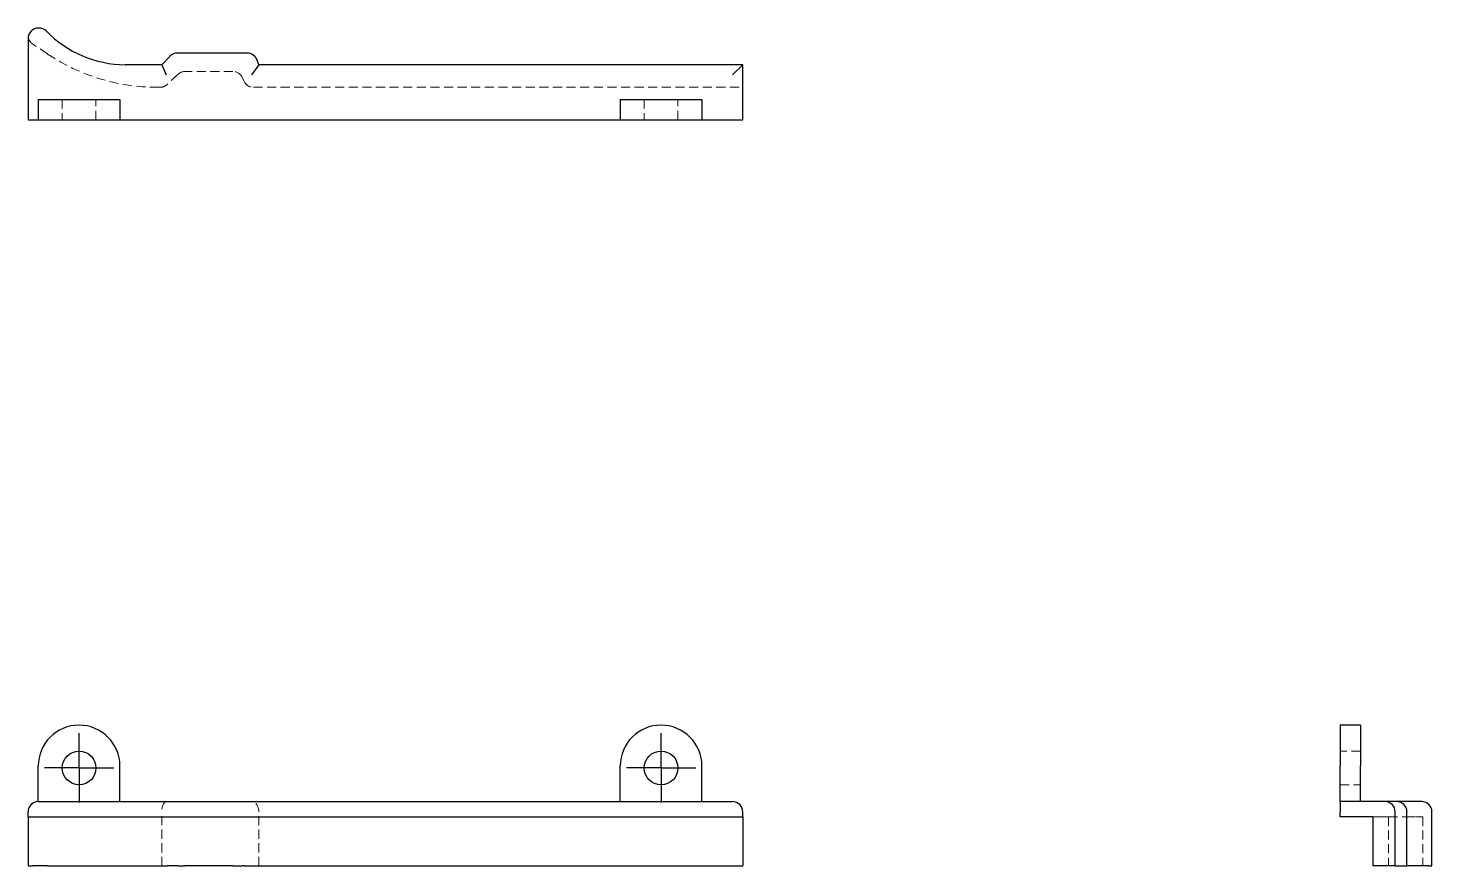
# Model space of a CAD drawing. Header units: millimetres. Extents: x 33 to 229, y 47 to 164.
import ezdxf

# ---------------------------------------------------------------- set-up
doc = ezdxf.new("R2010")
doc.units = ezdxf.units.MM
doc.linetypes.add('HIDDEN', pattern=[1.905, 1.27, -0.635])
doc.layers.add('10', color=7, linetype='Continuous')

# ---------------------------------------------------------------- blocks, each defined once
blk = doc.blocks.new('SW_CENTERMARKSYMBOL_0')
at = {"layer": '10', "color": 0}
for p, q in [((0, 2.5), (0, 4.86)), ((0, 0), (0, 2.5)), ((-2.5, 0), (-4.86, 0)), ((0, 0), (-2.5, 0)), ((0, 0), (0, -2.5)), ((0, 0), (2.5, 0)), ((2.5, 0), (4.86, 0)), ((0, -2.5), (0, -4.86))]:
    blk.add_line(p, q, dxfattribs=at)
blk = doc.blocks.new('SW_CENTERMARKSYMBOL_1')
at = {"layer": '10', "color": 0}
for p, q in [((0, 2.5), (0, 4.86)), ((0, 0), (0, 2.5)), ((-2.5, 0), (-4.86, 0)), ((0, 0), (-2.5, 0)), ((0, 0), (0, -2.5)), ((0, 0), (2.5, 0)), ((2.5, 0), (4.86, 0)), ((0, -2.5), (0, -4.86))]:
    blk.add_line(p, q, dxfattribs=at)

msp = doc.modelspace()

# ---------------------------------------------------------------- linework, layer by layer
at = {"color": 7, "linetype": 'Continuous', "lineweight": 25}
for p, q in [((34.5, 164.43), (34.48, 164.43)), ((33, 162.95), (33, 151.57)), ((51.71, 159.29), (46.57, 159.29)), ((52.85, 160.47), (51.71, 159.29)), ((51.71, 159.29), (52.32, 157.86)), ((63.66, 160.93), (53.92, 160.93)), ((65.29, 159.29), (64.27, 157.86)), ((65.29, 159.29), (65.06, 159.93)), ((133, 159.29), (65.29, 159.29)), ((133, 159.29), (131.57, 157.86)), ((133, 151.57), (133, 159.29)), ((34.43, 154.43), (34.43, 151.57)), ((34.43, 154.43), (45.86, 154.43)), ((45.86, 154.43), (45.86, 151.57)), ((115.86, 154.43), (115.86, 151.57)), ((115.86, 154.43), (127.29, 154.43)), ((127.29, 154.43), (127.29, 151.57)), ((33, 151.57), (34.43, 151.57)), ((34.43, 151.57), (45.86, 151.57)), ((45.86, 151.57), (115.86, 151.57)), ((115.86, 151.57), (127.29, 151.57)), ((127.29, 151.57), (131.57, 151.57)), ((131.57, 151.57), (133, 151.57)), ((219.43, 66.86), (216.57, 66.86)), ((216.57, 66.86), (216.57, 61.14)), ((219.43, 66.86), (219.43, 61.14)), ((34.43, 56.14), (34.43, 61.14)), ((45.86, 56.14), (45.86, 61.14)), ((115.86, 56.14), (115.86, 61.14)), ((127.29, 56.14), (127.29, 61.14)), ((216.57, 56.14), (216.57, 61.14)), ((219.43, 56.14), (219.43, 61.14)), ((34.43, 56.14), (131.57, 56.14)), ((34.43, 56.14), (45.86, 56.14)), ((115.86, 56.14), (127.29, 56.14)), ((222.86, 56.14), (216.57, 56.14)), ((216.57, 56.14), (216.57, 54.71)), ((224.46, 56.14), (222.86, 56.14)), ((224.5, 56.14), (224.46, 56.14)), ((227.98, 56.14), (224.5, 56.14)), ((228, 56.14), (227.98, 56.14)), ((33, 54), (33, 54.71)), ((33, 54), (133, 54)), ((33.02, 54), (33.02, 47.14)), ((133, 54), (133, 54.71)), ((133, 54), (133, 47.14)), ((216.57, 54), (216.57, 54.71)), ((221.14, 54), (216.57, 54)), ((221.14, 54), (221.14, 47.14)), ((224.29, 47.14), (224.29, 54.71)), ((225.93, 47.14), (225.93, 54.71)), ((229.43, 47.14), (229.43, 54.71)), ((33.02, 47.14), (33.63, 47.14)), ((35.74, 47.14), (33.63, 47.14)), ((35.74, 47.14), (51.06, 47.14)), ((51.06, 47.14), (51.47, 47.14)), ((51.47, 47.14), (52.45, 47.14)), ((53.96, 47.14), (52.45, 47.14)), ((53.96, 47.14), (54.94, 47.14)), ((61.67, 47.14), (54.94, 47.14)), ((61.67, 47.14), (62.95, 47.14)), ((63.24, 47.14), (62.95, 47.14)), ((63.24, 47.14), (64.53, 47.14)), ((64.53, 47.14), (133, 47.14)), ((224.29, 47.14), (221.14, 47.14)), ((224.29, 47.14), (224.93, 47.14)), ((224.93, 47.14), (225.93, 47.14)), ((228.98, 47.14), (225.93, 47.14)), ((228.98, 47.14), (229.43, 47.14))]:
    msp.add_line(p, q, dxfattribs=at)
at = {"color": 7, "linetype": 'HIDDEN', "lineweight": 18}
for p, q in [((35.74, 160.8), (33.63, 162.2)), ((53.96, 157.95), (52.45, 156.53)), ((61.67, 158.34), (54.94, 158.34)), ((63.24, 156.94), (62.95, 157.54)), ((51.06, 156.14), (51.47, 156.14)), ((64.53, 156.14), (133, 156.14)), ((37.79, 154.43), (37.79, 151.57)), ((42.5, 151.57), (42.5, 154.43)), ((119.21, 154.43), (119.21, 151.57)), ((123.93, 151.57), (123.93, 154.43)), ((219.43, 63.21), (216.57, 63.21)), ((216.57, 58.5), (219.43, 58.5)), ((51.71, 47.14), (51.71, 54.71)), ((65.29, 47.14), (65.29, 54.71)), ((221.14, 54), (221.94, 54)), ((221.94, 54), (222.54, 54)), ((222.54, 54), (223.34, 54)), ((223.34, 54), (223.34, 47.14)), ((223.34, 54), (225.8, 54)), ((225.8, 54), (227.2, 54)), ((227.2, 54), (228.17, 54)), ((228.17, 54), (228.17, 47.14))]:
    msp.add_line(p, q, dxfattribs=at)
at = {"color": 7, "linetype": 'Continuous', "lineweight": 25}
for centre in [(40.14, 60.86), (121.57, 60.86)]:
    msp.add_circle(centre, 2.36, dxfattribs=at)
for centre, radius, start, end in [((34.48, 162.95), 1.48, 90, 180), ((34.5, 162.95), 1.48, 44.4973, 90), ((46.77, 175), 15.71, 224.4973, 269.2728), ((53.92, 159.45), 1.48, 90, 136.273), ((63.66, 159.45), 1.48, 19.179, 90), ((40.14, 61.14), 5.71, 0, 180), ((121.57, 61.14), 5.71, 0, 180), ((34.43, 54.71), 1.43, 90, 180), ((131.57, 54.71), 1.43, 0, 90), ((222.86, 54.71), 1.43, 0, 90), ((224.5, 54.71), 1.43, 0, 90), ((228, 54.71), 1.43, 0, 90)]:
    msp.add_arc(centre, radius, start, end, dxfattribs=at)
at = {"color": 7, "linetype": 'HIDDEN', "lineweight": 18}
for centre, radius, start, end in [((34.43, 163.39), 1.43, 188.868, 236.2147), ((51.06, 183.7), 27.56, 236.2147, 270), ((54.94, 156.91), 1.43, 90, 133.2412), ((61.67, 156.91), 1.43, 26.1409, 90), ((51.47, 157.57), 1.43, 270, 313.2412), ((64.53, 157.57), 1.43, 206.1409, 270)]:
    msp.add_arc(centre, radius, start, end, dxfattribs=at)
for centre, ratio, start_param, end_param in [((52.32, 54.71), 0.42729, 0, 1.570796), ((64.27, 54.71), 0.710939, 4.712389, 6.283185)]:
    msp.add_ellipse(centre, major_axis=(0, 1.43), ratio=ratio, start_param=start_param, end_param=end_param, dxfattribs=at)

# ---------------------------------------------------------------- block references
at = {"layer": '10'}
for name, p in [('SW_CENTERMARKSYMBOL_1', (40.14, 60.86)), ('SW_CENTERMARKSYMBOL_0', (121.57, 60.86))]:
    msp.add_blockref(name, p, dxfattribs=at)

doc.saveas('drawing.dxf')
